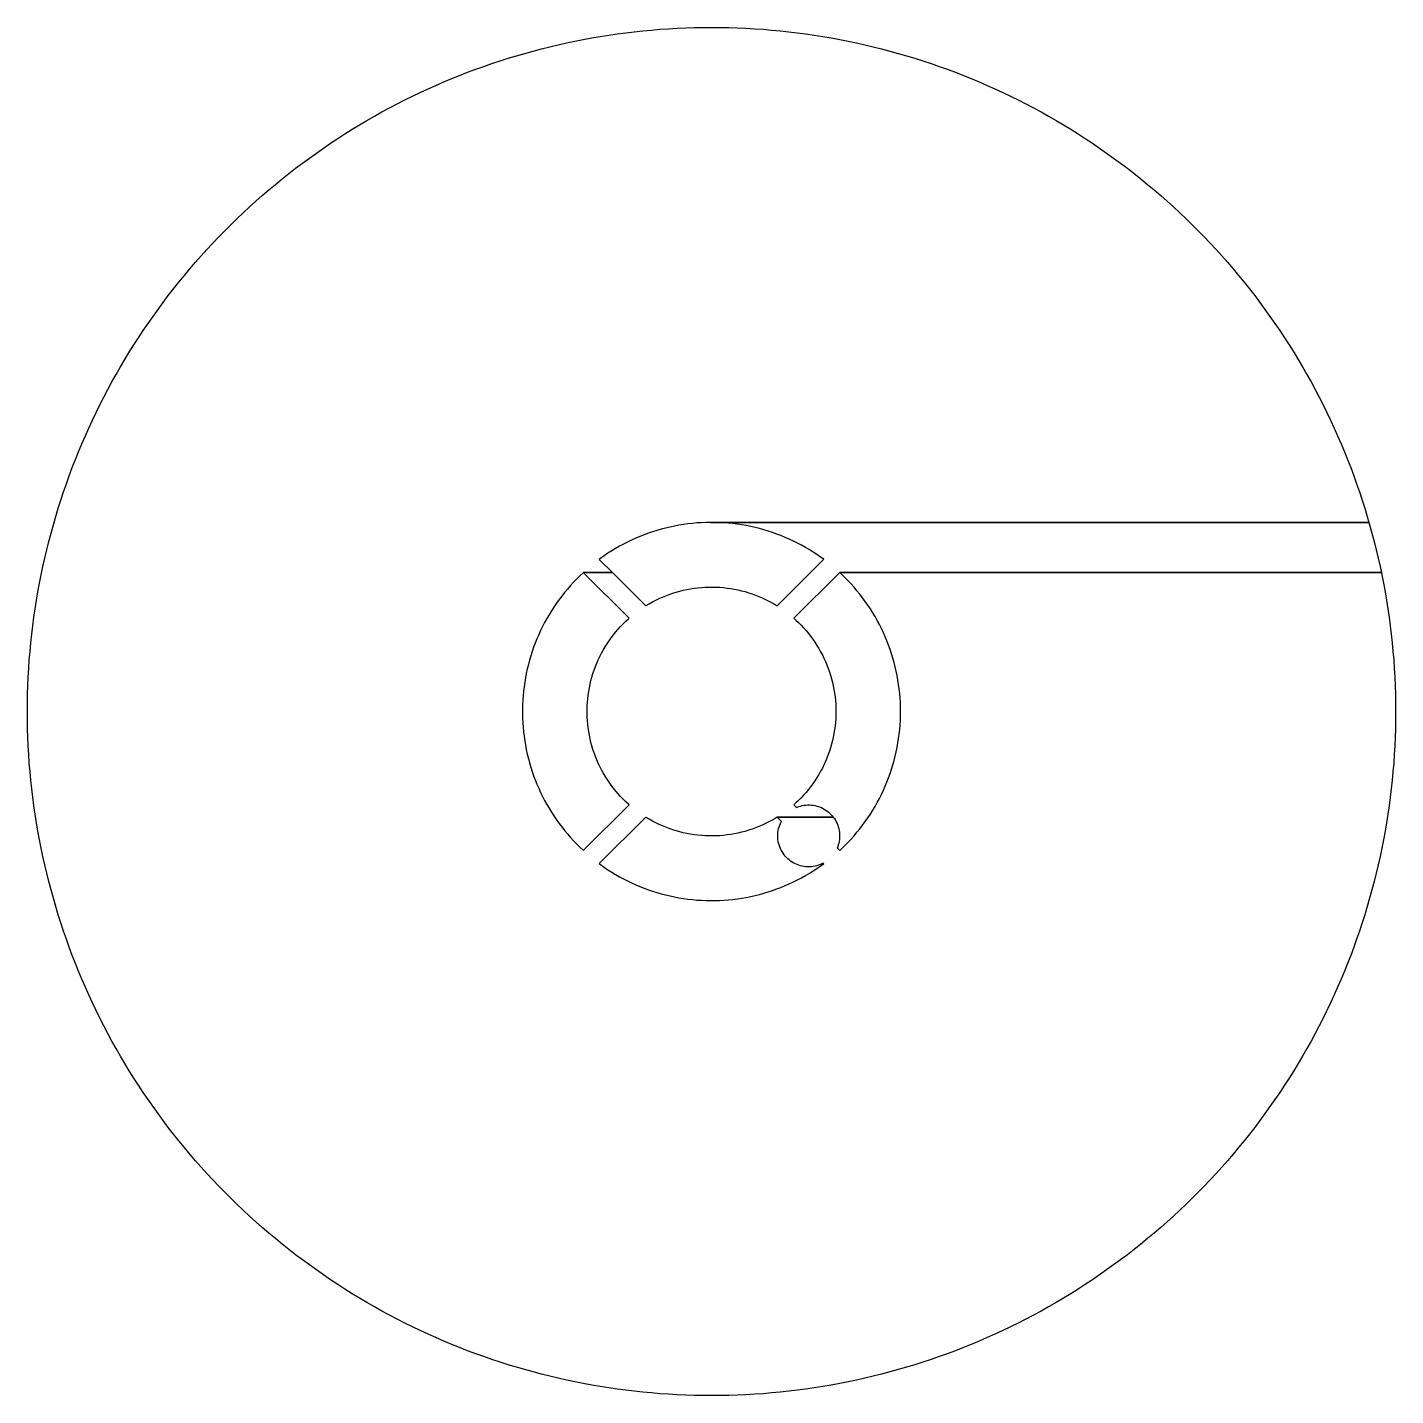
# Model space of a CAD drawing. Extents: x -12700 to 12700, y -12700 to 12700.
import ezdxf

# ---------------------------------------------------------------- set-up
doc = ezdxf.new("R2010")
doc.units = 0
doc.layers.add('L1D0', color=1, linetype='CONTINUOUS')

msp = doc.modelspace()

# ---------------------------------------------------------------- linework, layer by layer
at = {"layer": 'L1D0'}
msp.add_lwpolyline([(0, -12700.084), (-159.59, -12699.081), (-319.154, -12696.073), (-478.668, -12691.06), (-638.107, -12684.043), (-797.445, -12675.023), (-956.657, -12664.001), (-1115.718, -12650.98), (-1274.602, -12635.961), (-1433.286, -12618.947), (-1591.743, -12599.94), (-1749.948, -12578.943), (-1907.878, -12555.96), (-2065.506, -12530.994), (-2222.807, -12504.049), (-2379.758, -12475.13), (-2536.333, -12444.241), (-2692.508, -12411.387), (-2848.257, -12376.573), (-3003.557, -12339.804), (-3158.382, -12301.087), (-3312.709, -12260.427), (-3466.512, -12217.832), (-3619.768, -12173.307), (-3772.453, -12126.86), (-3924.542, -12078.497), (-4076.011, -12028.228), (-4226.836, -11976.059), (-4376.994, -11921.998), (-4526.461, -11866.056), (-4675.213, -11808.239), (-4823.226, -11748.558), (-4970.478, -11687.021), (-5116.945, -11623.639), (-5262.605, -11558.422), (-5407.433, -11491.379), (-5551.407, -11422.522), (-5694.504, -11351.861), (-5836.703, -11279.407), (-5977.979, -11205.172), (-6118.312, -11129.168), (-6257.678, -11051.406), (-6396.057, -10971.9), (-6533.425, -10890.66), (-6669.762, -10807.701), (-6805.045, -10723.035), (-6939.254, -10636.676), (-7072.367, -10548.637), (-7204.363, -10458.933), (-7335.222, -10367.577), (-7464.922, -10274.583), (-7593.443, -10179.968), (-7720.766, -10083.744), (-7846.869, -9985.929), (-7971.733, -9886.536), (-8095.338, -9785.583), (-8217.665, -9683.084), (-8338.694, -9579.056), (-8458.406, -9473.515), (-8576.783, -9366.478), (-8693.805, -9257.962), (-8809.455, -9147.985), (-8923.713, -9036.563), (-9036.563, -8923.713), (-9147.985, -8809.455), (-9257.962, -8693.805), (-9366.478, -8576.783), (-9473.515, -8458.406), (-9579.056, -8338.694), (-9683.084, -8217.665), (-9785.583, -8095.338), (-9886.536, -7971.733), (-9985.929, -7846.869), (-10083.744, -7720.766), (-10179.968, -7593.443), (-10274.583, -7464.922), (-10367.577, -7335.222), (-10458.933, -7204.363), (-10548.637, -7072.367), (-10636.676, -6939.254), (-10723.035, -6805.045), (-10807.701, -6669.762), (-10890.66, -6533.425), (-10971.9, -6396.057), (-11051.406, -6257.678), (-11129.168, -6118.312), (-11205.172, -5977.979), (-11279.407, -5836.703), (-11351.861, -5694.504), (-11422.522, -5551.407), (-11491.379, -5407.433), (-11558.422, -5262.605), (-11623.639, -5116.945), (-11687.021, -4970.478), (-11748.558, -4823.226), (-11808.239, -4675.213), (-11866.056, -4526.461), (-11921.998, -4376.994), (-11976.059, -4226.836), (-12028.228, -4076.011), (-12078.497, -3924.542), (-12126.86, -3772.453), (-12173.307, -3619.768), (-12217.832, -3466.512), (-12260.427, -3312.709), (-12301.087, -3158.382), (-12339.804, -3003.557), (-12376.573, -2848.257), (-12411.387, -2692.508), (-12444.241, -2536.333), (-12475.13, -2379.758), (-12504.049, -2222.807), (-12530.994, -2065.506), (-12555.96, -1907.878), (-12578.943, -1749.948), (-12599.94, -1591.743), (-12618.947, -1433.286), (-12635.961, -1274.602), (-12650.98, -1115.718), (-12664.001, -956.657), (-12675.023, -797.445), (-12684.043, -638.107), (-12691.06, -478.668), (-12696.073, -319.154), (-12699.081, -159.59), (-12700.084, 0), (-12699.081, 159.59), (-12696.073, 319.154), (-12691.06, 478.668), (-12684.043, 638.107), (-12675.023, 797.445), (-12664.001, 956.657), (-12650.98, 1115.718), (-12635.961, 1274.602), (-12618.947, 1433.286), (-12599.94, 1591.743), (-12578.943, 1749.948), (-12555.96, 1907.878), (-12530.994, 2065.506), (-12504.049, 2222.807), (-12475.13, 2379.758), (-12444.241, 2536.333), (-12411.387, 2692.508), (-12376.573, 2848.257), (-12339.804, 3003.557), (-12301.087, 3158.382), (-12260.427, 3312.709), (-12217.832, 3466.512), (-12173.307, 3619.768), (-12126.86, 3772.453), (-12078.497, 3924.542), (-12028.228, 4076.011), (-11976.059, 4226.836), (-11921.998, 4376.994), (-11866.056, 4526.461), (-11808.239, 4675.213), (-11748.558, 4823.226), (-11687.021, 4970.478), (-11623.639, 5116.945), (-11558.422, 5262.605), (-11491.379, 5407.433), (-11422.522, 5551.407), (-11351.861, 5694.504), (-11279.407, 5836.703), (-11205.172, 5977.979), (-11129.168, 6118.312), (-11051.406, 6257.678), (-10971.9, 6396.057), (-10890.66, 6533.425), (-10807.701, 6669.762), (-10723.035, 6805.045), (-10636.676, 6939.254), (-10548.637, 7072.367), (-10458.933, 7204.363), (-10367.577, 7335.222), (-10274.583, 7464.922), (-10179.968, 7593.443), (-10083.744, 7720.766), (-9985.929, 7846.869), (-9886.536, 7971.733), (-9785.583, 8095.338), (-9683.084, 8217.665), (-9579.056, 8338.694), (-9473.515, 8458.406), (-9366.478, 8576.783), (-9257.962, 8693.805), (-9147.985, 8809.455), (-9036.563, 8923.713), (-8923.713, 9036.563), (-8809.455, 9147.985), (-8693.805, 9257.962), (-8576.783, 9366.478), (-8458.406, 9473.515), (-8338.694, 9579.056), (-8217.665, 9683.084), (-8095.338, 9785.583), (-7971.733, 9886.536), (-7846.869, 9985.929), (-7720.766, 10083.744), (-7593.443, 10179.968), (-7464.922, 10274.583), (-7335.222, 10367.577), (-7204.363, 10458.933), (-7072.367, 10548.637), (-6939.254, 10636.676), (-6805.045, 10723.035), (-6669.762, 10807.701), (-6533.425, 10890.66), (-6396.057, 10971.9), (-6257.678, 11051.406), (-6118.312, 11129.168), (-5977.979, 11205.172), (-5836.703, 11279.407), (-5694.504, 11351.861), (-5551.407, 11422.522), (-5407.433, 11491.379), (-5262.605, 11558.422), (-5116.945, 11623.639), (-4970.478, 11687.021), (-4823.226, 11748.558), (-4675.213, 11808.239), (-4526.461, 11866.056), (-4376.994, 11921.998), (-4226.836, 11976.059), (-4076.011, 12028.228), (-3924.542, 12078.497), (-3772.453, 12126.86), (-3619.768, 12173.307), (-3466.512, 12217.832), (-3312.709, 12260.427), (-3158.382, 12301.087), (-3003.557, 12339.804), (-2848.257, 12376.573), (-2692.508, 12411.387), (-2536.333, 12444.241), (-2379.758, 12475.13), (-2222.807, 12504.049), (-2065.506, 12530.994), (-1907.878, 12555.96), (-1749.948, 12578.943), (-1591.743, 12599.94), (-1433.286, 12618.947), (-1274.602, 12635.961), (-1115.718, 12650.98), (-956.657, 12664.001), (-797.445, 12675.023), (-638.107, 12684.043), (-478.668, 12691.06), (-319.154, 12696.073), (-159.59, 12699.081), (0, 12700.084), (159.59, 12699.081), (319.154, 12696.073), (478.668, 12691.06), (638.107, 12684.043), (797.445, 12675.023), (956.657, 12664.001), (1115.718, 12650.98), (1274.602, 12635.961), (1433.286, 12618.947), (1591.743, 12599.94), (1749.948, 12578.943), (1907.878, 12555.96), (2065.506, 12530.994), (2222.807, 12504.049), (2379.758, 12475.13), (2536.333, 12444.241), (2692.508, 12411.387), (2848.257, 12376.573), (3003.557, 12339.804), (3158.382, 12301.087), (3312.709, 12260.427), (3466.512, 12217.832), (3619.768, 12173.307), (3772.453, 12126.86), (3924.542, 12078.497), (4076.011, 12028.228), (4226.836, 11976.059), (4376.994, 11921.998), (4526.461, 11866.056), (4675.213, 11808.239), (4823.226, 11748.558), (4970.478, 11687.021), (5116.945, 11623.639), (5262.605, 11558.422), (5407.433, 11491.379), (5551.407, 11422.522), (5694.504, 11351.861), (5836.703, 11279.407), (5977.979, 11205.172), (6118.312, 11129.168), (6257.678, 11051.406), (6396.057, 10971.9), (6533.425, 10890.66), (6669.762, 10807.701), (6805.045, 10723.035), (6939.254, 10636.676), (7072.367, 10548.637), (7204.363, 10458.933), (7335.222, 10367.577), (7464.922, 10274.583), (7593.443, 10179.968), (7720.766, 10083.744), (7846.869, 9985.929), (7971.733, 9886.536), (8095.338, 9785.583), (8217.665, 9683.084), (8338.694, 9579.056), (8458.406, 9473.515), (8576.783, 9366.478), (8693.805, 9257.962), (8809.455, 9147.985), (8923.713, 9036.563), (9036.563, 8923.713), (9147.985, 8809.455), (9257.962, 8693.805), (9366.478, 8576.783), (9473.515, 8458.406), (9579.056, 8338.694), (9683.084, 8217.665), (9785.583, 8095.338), (9886.536, 7971.733), (9985.929, 7846.869), (10083.744, 7720.766), (10179.968, 7593.443), (10274.583, 7464.922), (10367.577, 7335.222), (10458.933, 7204.363), (10548.637, 7072.367), (10636.676, 6939.254), (10723.035, 6805.045), (10807.701, 6669.762), (10890.66, 6533.425), (10971.9, 6396.057), (11051.406, 6257.678), (11129.168, 6118.312), (11205.172, 5977.979), (11279.407, 5836.703), (11351.861, 5694.504), (11422.522, 5551.407), (11491.379, 5407.433), (11558.422, 5262.605), (11623.639, 5116.945), (11687.021, 4970.478), (11748.558, 4823.226), (11808.239, 4675.213), (11866.056, 4526.461), (11921.998, 4376.994), (11976.059, 4226.836), (12028.228, 4076.011), (12078.497, 3924.542), (12126.86, 3772.453), (12173.307, 3619.768), (12205.191, 3510.021), (-20.964, 3510.021), (-104.806, 3508.518), (-188.588, 3505.014), (-272.263, 3499.508), (-355.782, 3492.006), (-439.098, 3482.51), (-522.164, 3471.027), (-604.931, 3457.563), (-687.353, 3442.126), (-769.383, 3424.724), (-850.974, 3405.368), (-932.079, 3384.068), (-1012.652, 3360.836), (-1092.648, 3335.687), (-1172.019, 3308.634), (-1250.722, 3279.692), (-1328.711, 3248.879), (-1405.942, 3216.211), (-1482.37, 3181.708), (-1557.952, 3145.389), (-1632.645, 3107.275), (-1706.406, 3067.387), (-1779.193, 3025.749), (-1850.965, 2982.384), (-1921.681, 2937.317), (-1991.299, 2890.573), (-2059.782, 2842.18), (-2083.23, 2824.756), (-1838.367, 2579.892), (-2380.01, 2579.892), (-2383.802, 2576.466), (-2444.668, 2518.786), (-2504.14, 2459.668), (-2562.182, 2399.147), (-2618.762, 2337.257), (-2673.848, 2274.032), (-2727.407, 2209.51), (-2779.41, 2143.727), (-2829.827, 2076.72), (-2878.628, 2008.528), (-2925.787, 1939.19), (-2971.276, 1868.745), (-3015.069, 1797.233), (-3057.141, 1724.696), (-3097.468, 1651.174), (-3136.028, 1576.71), (-3172.798, 1501.346), (-3207.757, 1425.126), (-3240.885, 1348.091), (-3272.164, 1270.288), (-3301.575, 1191.759), (-3329.101, 1112.551), (-3354.728, 1032.707), (-3378.44, 952.274), (-3400.224, 871.298), (-3420.068, 789.824), (-3437.959, 707.899), (-3453.889, 625.571), (-3467.847, 542.885), (-3479.826, 459.89), (-3489.819, 376.632), (-3497.82, 293.159), (-3503.825, 209.519), (-3507.83, 125.759), (-3509.833, 41.928), (-3509.833, -41.928), (-3507.83, -125.759), (-3503.825, -209.519), (-3497.82, -293.159), (-3489.819, -376.632), (-3479.826, -459.89), (-3467.847, -542.885), (-3453.889, -625.571), (-3437.959, -707.899), (-3420.068, -789.824), (-3400.224, -871.298), (-3378.44, -952.274), (-3354.728, -1032.707), (-3329.101, -1112.551), (-3301.575, -1191.759), (-3272.164, -1270.288), (-3240.885, -1348.091), (-3207.757, -1425.126), (-3172.798, -1501.346), (-3136.028, -1576.71), (-3097.468, -1651.174), (-3057.141, -1724.696), (-3015.069, -1797.233), (-2971.276, -1868.745), (-2925.787, -1939.19), (-2878.628, -2008.528), (-2829.827, -2076.72), (-2779.41, -2143.727), (-2727.407, -2209.51), (-2673.848, -2274.032), (-2618.762, -2337.257), (-2562.182, -2399.147), (-2504.14, -2459.668), (-2444.668, -2518.786), (-2383.802, -2576.466), (-2380.012, -2579.89), (-1530.362, -1730.24), (-1540.676, -1721.278), (-1590.773, -1675.088), (-1639.487, -1627.441), (-1686.774, -1578.377), (-1732.593, -1527.94), (-1776.905, -1476.174), (-1819.67, -1423.123), (-1860.853, -1368.834), (-1900.416, -1313.354), (-1938.326, -1256.732), (-1974.549, -1199.015), (-2009.054, -1140.256), (-2041.811, -1080.504), (-2072.791, -1019.813), (-2101.968, -958.233), (-2129.316, -895.821), (-2154.811, -832.628), (-2178.431, -768.712), (-2200.156, -704.126), (-2219.967, -638.928), (-2237.846, -573.173), (-2253.778, -506.92), (-2267.748, -440.226), (-2279.746, -373.149), (-2289.76, -305.747), (-2297.782, -238.08), (-2303.804, -170.205), (-2307.822, -102.182), (-2309.831, -34.07), (-2309.831, 34.071), (-2307.822, 102.183), (-2303.804, 170.206), (-2297.782, 238.081), (-2289.76, 305.748), (-2279.746, 373.15), (-2267.748, 440.227), (-2253.778, 506.921), (-2237.846, 573.174), (-2219.967, 638.929), (-2200.156, 704.127), (-2178.431, 768.713), (-2154.811, 832.629), (-2129.316, 895.822), (-2101.968, 958.234), (-2072.791, 1019.814), (-2041.811, 1080.505), (-2009.054, 1140.257), (-1974.549, 1199.016), (-1938.326, 1256.733), (-1900.416, 1313.355), (-1860.853, 1368.835), (-1819.67, 1423.124), (-1776.905, 1476.175), (-1732.593, 1527.941), (-1686.774, 1578.378), (-1639.487, 1627.442), (-1590.773, 1675.089), (-1540.676, 1721.279), (-1530.36, 1730.242), (-2380.01, 2579.892), (-1838.367, 2579.892), (-1220.007, 1961.531), (-1213.544, 1965.654), (-1155.041, 2000.591), (-1095.532, 2033.788), (-1035.071, 2065.215), (-973.709, 2094.845), (-911.499, 2122.653), (-848.496, 2148.613), (-784.756, 2172.704), (-720.332, 2194.905), (-655.281, 2215.196), (-589.661, 2233.559), (-523.527, 2249.979), (-456.938, 2264.441), (-389.951, 2276.933), (-322.625, 2287.444), (-255.018, 2295.964), (-187.19, 2302.487), (-119.198, 2307.006), (-51.103, 2309.518), (17.036, 2310.021), (85.161, 2308.514), (153.212, 2304.997), (221.129, 2299.476), (288.854, 2291.953), (356.328, 2282.437), (423.492, 2270.934), (490.287, 2257.456), (556.656, 2242.013), (622.54, 2224.619), (687.883, 2205.29), (752.627, 2184.042), (816.716, 2160.894), (880.094, 2135.865), (942.707, 2108.978), (1004.5, 2080.256), (1065.419, 2049.724), (1125.41, 2017.409), (1184.422, 1983.338), (1219.909, 1961.43), (2083.302, 2824.824), (2025.685, 2866.581), (1956.63, 2914.153), (1886.458, 2960.061), (1815.209, 3004.281), (1742.924, 3046.785), (1669.645, 3087.551), (1595.412, 3126.555), (1520.269, 3163.774), (1444.259, 3199.188), (1367.424, 3232.776), (1289.809, 3264.518), (1211.457, 3294.398), (1132.414, 3322.397), (1052.725, 3348.501), (972.435, 3372.693), (891.59, 3394.96), (810.236, 3415.29), (728.42, 3433.67), (646.188, 3450.091), (563.588, 3464.543), (480.665, 3477.017), (397.468, 3487.507), (314.045, 3496.007), (230.442, 3502.511), (146.708, 3507.016), (62.89, 3509.52), (-20.964, 3510.021), (12205.191, 3510.021), (12217.832, 3466.512), (12260.427, 3312.709), (12301.087, 3158.382), (12339.804, 3003.557), (12376.573, 2848.257), (12411.387, 2692.508), (12435.106, 2579.755), (2379.877, 2579.755), (1530.328, 1730.206), (1565.896, 1698.369), (1615.307, 1651.445), (1663.312, 1603.084), (1709.87, 1553.329), (1754.941, 1502.222), (1798.484, 1449.807), (1840.463, 1396.132), (1880.84, 1341.241), (1919.581, 1285.184), (1956.651, 1228.008), (1992.019, 1169.764), (2025.654, 1110.502), (2057.526, 1050.274), (2087.608, 989.132), (2115.873, 927.129), (2142.298, 864.319), (2166.858, 800.758), (2189.533, 736.5), (2210.303, 671.601), (2229.15, 606.117), (2246.057, 540.107), (2261.01, 473.626), (2273.995, 406.733), (2285.002, 339.486), (2294.021, 271.944), (2301.044, 204.165), (2306.065, 136.209), (2309.079, 68.134), (2310.084, 0), (2309.079, -68.133), (2306.065, -136.208), (2301.044, -204.164), (2294.021, -271.943), (2285.002, -339.485), (2273.995, -406.732), (2261.01, -473.625), (2246.057, -540.106), (2229.15, -606.116), (2210.303, -671.6), (2189.533, -736.499), (2166.858, -800.757), (2142.298, -864.318), (2115.873, -927.128), (2087.608, -989.131), (2057.526, -1050.273), (2025.654, -1110.501), (1992.019, -1169.763), (1956.651, -1228.007), (1919.581, -1285.183), (1880.84, -1341.24), (1840.463, -1396.131), (1798.484, -1449.806), (1754.941, -1502.221), (1709.87, -1553.328), (1663.312, -1603.083), (1615.307, -1651.444), (1565.896, -1698.368), (1530.329, -1730.204), (1580.564, -1780.439), (1588.377, -1776.997), (1620.299, -1765.139), (1652.868, -1755.193), (1685.969, -1747.195), (1719.486, -1741.171), (1753.301, -1737.143), (1787.294, -1735.126), (1821.348, -1735.126), (1855.342, -1737.143), (1889.157, -1741.171), (1922.673, -1747.195), (1955.774, -1755.193), (1988.343, -1765.139), (2020.266, -1776.997), (2051.43, -1790.724), (2081.726, -1806.274), (2111.048, -1823.592), (2139.292, -1842.616), (2166.36, -1863.279), (2192.156, -1885.51), (2216.589, -1909.231), (2239.575, -1934.356), (2261.032, -1960.8), (2261.483, -1961.428), (1219.909, -1961.428), (1184.422, -1983.337), (1125.41, -2017.408), (1065.419, -2049.723), (1004.5, -2080.255), (942.707, -2108.977), (880.094, -2135.864), (816.716, -2160.893), (752.627, -2184.041), (687.883, -2205.289), (622.54, -2224.618), (556.656, -2242.012), (490.287, -2257.455), (423.492, -2270.933), (356.328, -2282.436), (288.854, -2291.952), (221.129, -2299.475), (153.212, -2304.996), (85.161, -2308.513), (17.036, -2310.02), (-51.103, -2309.517), (-119.198, -2307.005), (-187.19, -2302.486), (-255.018, -2295.963), (-322.625, -2287.443), (-389.951, -2276.932), (-456.938, -2264.44), (-523.527, -2249.978), (-589.661, -2233.558), (-655.281, -2215.195), (-720.332, -2194.904), (-784.756, -2172.703), (-848.496, -2148.612), (-911.499, -2122.652), (-973.709, -2094.844), (-1035.071, -2065.214), (-1095.532, -2033.787), (-1155.041, -2000.59), (-1213.544, -1965.653), (-1220.009, -1961.529), (-2083.232, -2824.754), (-2059.782, -2842.18), (-1991.299, -2890.573), (-1921.681, -2937.317), (-1850.965, -2982.384), (-1779.193, -3025.749), (-1706.406, -3067.387), (-1632.645, -3107.275), (-1557.952, -3145.389), (-1482.37, -3181.708), (-1405.942, -3216.211), (-1328.711, -3248.879), (-1250.722, -3279.692), (-1172.019, -3308.634), (-1092.648, -3335.687), (-1012.652, -3360.836), (-932.079, -3384.068), (-850.974, -3405.368), (-769.383, -3424.724), (-687.353, -3442.126), (-604.931, -3457.563), (-522.164, -3471.027), (-439.098, -3482.51), (-355.782, -3492.006), (-272.263, -3499.508), (-188.588, -3505.014), (-104.806, -3508.518), (-20.964, -3510.021), (62.89, -3509.52), (146.708, -3507.016), (230.442, -3502.511), (314.045, -3496.007), (397.468, -3487.507), (480.665, -3477.017), (563.588, -3464.543), (646.188, -3450.091), (728.42, -3433.67), (810.236, -3415.29), (891.59, -3394.96), (972.435, -3372.693), (1052.725, -3348.501), (1132.414, -3322.397), (1211.457, -3294.398), (1289.809, -3264.518), (1367.424, -3232.776), (1444.259, -3199.188), (1520.269, -3163.774), (1595.412, -3126.555), (1669.645, -3087.551), (1742.924, -3046.785), (1815.209, -3004.281), (1886.458, -2960.061), (1956.63, -2914.153), (2025.685, -2866.581), (2083.304, -2824.823), (2074.719, -2816.238), (2051.43, -2828.191), (2020.266, -2841.919), (1988.343, -2853.776), (1955.774, -2863.722), (1922.673, -2871.721), (1889.157, -2877.744), (1855.342, -2881.772), (1821.348, -2883.789), (1787.294, -2883.789), (1753.301, -2881.772), (1719.486, -2877.744), (1685.969, -2871.721), (1652.868, -2863.722), (1620.299, -2853.776), (1588.377, -2841.919), (1557.213, -2828.191), (1526.916, -2812.641), (1497.595, -2795.324), (1469.35, -2776.3), (1442.283, -2755.636), (1416.487, -2733.405), (1392.053, -2709.685), (1369.067, -2684.559), (1347.61, -2658.115), (1327.758, -2630.447), (1309.579, -2601.652), (1293.138, -2571.83), (1278.493, -2541.086), (1265.695, -2509.529), (1254.788, -2477.269), (1245.812, -2444.42), (1238.798, -2411.096), (1233.77, -2377.416), (1230.746, -2343.496), (1229.737, -2309.458), (1230.746, -2275.419), (1233.77, -2241.5), (1238.798, -2207.819), (1245.812, -2174.496), (1254.788, -2141.647), (1265.695, -2109.387), (1278.493, -2077.829), (1293.138, -2047.086), (1297.555, -2039.074), (1219.909, -1961.428), (2261.483, -1961.428), (2280.885, -1988.468), (2299.063, -2017.264), (2315.504, -2047.086), (2330.149, -2077.829), (2342.948, -2109.387), (2353.854, -2141.647), (2362.83, -2174.496), (2369.844, -2207.819), (2374.872, -2241.5), (2377.896, -2275.419), (2378.905, -2309.458), (2377.896, -2343.496), (2374.872, -2377.416), (2369.844, -2411.096), (2362.83, -2444.42), (2353.854, -2477.269), (2342.948, -2509.529), (2333.341, -2533.216), (2379.879, -2579.754), (2414.407, -2547.808), (2474.581, -2489.405), (2533.342, -2429.581), (2590.657, -2368.371), (2646.494, -2305.809), (2700.82, -2241.931), (2753.605, -2176.774), (2804.819, -2110.374), (2854.431, -2042.77), (2902.415, -1974), (2948.742, -1904.103), (2993.386, -1833.12), (3036.321, -1761.09), (3077.524, -1688.055), (3116.97, -1614.057), (3154.638, -1539.138), (3190.505, -1463.34), (3224.551, -1386.707), (3256.757, -1309.283), (3287.104, -1231.112), (3315.575, -1152.237), (3342.153, -1072.706), (3366.825, -992.562), (3389.574, -911.851), (3410.389, -830.62), (3429.258, -748.915), (3446.17, -666.783), (3461.115, -584.27), (3474.084, -501.423), (3485.071, -418.291), (3494.069, -334.919), (3501.072, -251.357), (3506.077, -167.651), (3509.082, -83.849), (3510.083, 0), (3509.082, 83.849), (3506.077, 167.651), (3501.072, 251.357), (3494.069, 334.919), (3485.071, 418.291), (3474.084, 501.423), (3461.115, 584.27), (3446.17, 666.783), (3429.258, 748.915), (3410.389, 830.62), (3389.574, 911.851), (3366.825, 992.562), (3342.153, 1072.706), (3315.575, 1152.237), (3287.104, 1231.112), (3256.757, 1309.283), (3224.551, 1386.707), (3190.505, 1463.34), (3154.638, 1539.138), (3116.97, 1614.057), (3077.524, 1688.055), (3036.321, 1761.09), (2993.386, 1833.12), (2948.742, 1904.103), (2902.415, 1974), (2854.431, 2042.77), (2804.819, 2110.374), (2753.605, 2176.774), (2700.82, 2241.931), (2646.494, 2305.809), (2590.657, 2368.371), (2533.342, 2429.581), (2474.581, 2489.405), (2414.407, 2547.808), (2379.877, 2579.755), (12435.106, 2579.755), (12444.241, 2536.333), (12475.13, 2379.758), (12504.049, 2222.807), (12530.994, 2065.506), (12555.96, 1907.878), (12578.943, 1749.948), (12599.94, 1591.743), (12618.947, 1433.286), (12635.961, 1274.602), (12650.98, 1115.718), (12664.001, 956.657), (12675.023, 797.445), (12684.043, 638.107), (12691.06, 478.668), (12696.073, 319.154), (12699.081, 159.59), (12700.084, 0), (12699.081, -159.59), (12696.073, -319.154), (12691.06, -478.668), (12684.043, -638.107), (12675.023, -797.445), (12664.001, -956.657), (12650.98, -1115.718), (12635.961, -1274.602), (12618.947, -1433.286), (12599.94, -1591.743), (12578.943, -1749.948), (12555.96, -1907.878), (12530.994, -2065.506), (12504.049, -2222.807), (12475.13, -2379.758), (12444.241, -2536.333), (12411.387, -2692.508), (12376.573, -2848.257), (12339.804, -3003.557), (12301.087, -3158.382), (12260.427, -3312.709), (12217.832, -3466.512), (12173.307, -3619.768), (12126.86, -3772.453), (12078.497, -3924.542), (12028.228, -4076.011), (11976.059, -4226.836), (11921.998, -4376.994), (11866.056, -4526.461), (11808.239, -4675.213), (11748.558, -4823.226), (11687.021, -4970.478), (11623.639, -5116.945), (11558.422, -5262.605), (11491.379, -5407.433), (11422.522, -5551.407), (11351.861, -5694.504), (11279.407, -5836.703), (11205.172, -5977.979), (11129.168, -6118.312), (11051.406, -6257.678), (10971.9, -6396.057), (10890.66, -6533.425), (10807.701, -6669.762), (10723.035, -6805.045), (10636.676, -6939.254), (10548.637, -7072.367), (10458.933, -7204.363), (10367.577, -7335.222), (10274.583, -7464.922), (10179.968, -7593.443), (10083.744, -7720.766), (9985.929, -7846.869), (9886.536, -7971.733), (9785.583, -8095.338), (9683.084, -8217.665), (9579.056, -8338.694), (9473.515, -8458.406), (9366.478, -8576.783), (9257.962, -8693.805), (9147.985, -8809.455), (9036.563, -8923.713), (8923.713, -9036.563), (8809.455, -9147.985), (8693.805, -9257.962), (8576.783, -9366.478), (8458.406, -9473.515), (8338.694, -9579.056), (8217.665, -9683.084), (8095.338, -9785.583), (7971.733, -9886.536), (7846.869, -9985.929), (7720.766, -10083.744), (7593.443, -10179.968), (7464.922, -10274.583), (7335.222, -10367.577), (7204.363, -10458.933), (7072.367, -10548.637), (6939.254, -10636.676), (6805.045, -10723.035), (6669.762, -10807.701), (6533.425, -10890.66), (6396.057, -10971.9), (6257.678, -11051.406), (6118.312, -11129.168), (5977.979, -11205.172), (5836.703, -11279.407), (5694.504, -11351.861), (5551.407, -11422.522), (5407.433, -11491.379), (5262.605, -11558.422), (5116.945, -11623.639), (4970.478, -11687.021), (4823.226, -11748.558), (4675.213, -11808.239), (4526.461, -11866.056), (4376.994, -11921.998), (4226.836, -11976.059), (4076.011, -12028.228), (3924.542, -12078.497), (3772.453, -12126.86), (3619.768, -12173.307), (3466.512, -12217.832), (3312.709, -12260.427), (3158.382, -12301.087), (3003.557, -12339.804), (2848.257, -12376.573), (2692.508, -12411.387), (2536.333, -12444.241), (2379.758, -12475.13), (2222.807, -12504.049), (2065.506, -12530.994), (1907.878, -12555.96), (1749.948, -12578.943), (1591.743, -12599.94), (1433.286, -12618.947), (1274.602, -12635.961), (1115.718, -12650.98), (956.657, -12664.001), (797.445, -12675.023), (638.107, -12684.043), (478.668, -12691.06), (319.154, -12696.073), (159.59, -12699.081)], close=True, dxfattribs=at)

doc.saveas('drawing.dxf')
